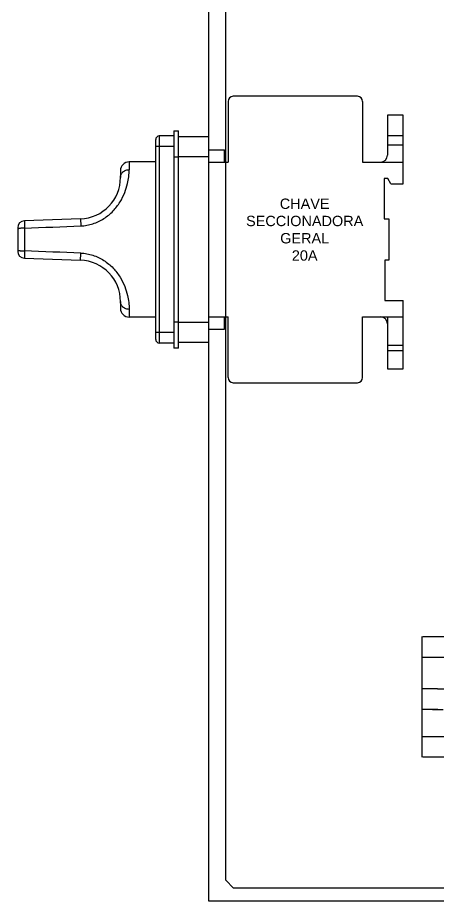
# Model space of a CAD drawing. Header units: millimetres. Extents: x -72 to 2978, y -1067 to 2817.
# Drawn here: x 907.5 to 1029.5, y 2411.4 to 2667.6 of the extents above; entities that cross this region are included whole.
import ezdxf

# ---------------------------------------------------------------- set-up
doc = ezdxf.new("R2010")
doc.units = ezdxf.units.MM
doc.styles.get("Standard").update_dxf_attribs({"font": 'arial.ttf'})

msp = doc.modelspace()

# ---------------------------------------------------------------- linework, layer by layer
for p, q in [((962.91, 2411.43), (962.91, 2711.43)), ((1271.89, 2411.43), (962.91, 2411.43))]:
    msp.add_line(p, q)
at = {"color": 30, "true_color": 0xf8991e}
for p, q in [((967.84, 2417.56), (967.84, 2703.15)), ((967.85, 2417.56), (970.05, 2415.24)), ((977.16, 2415.24), (970.05, 2415.24)), ((1264.62, 2415.24), (977.19, 2415.24))]:
    msp.add_line(p, q, dxfattribs=at)
at = {"color": 7}
for p, q in [((968.51, 2643.26), (968.51, 2625.71)), ((1006.01, 2644.76), (970.01, 2644.76)), ((1007.51, 2643.26), (1007.51, 2625.71)), ((1014.71, 2639.26), (1014.71, 2627.71)), ((1019.21, 2639.26), (1014.71, 2639.26)), ((1019.21, 2619.41), (1019.21, 2639.26)), ((948.51, 2633.26), (948.51, 2573.26)), ((952.81, 2633.26), (948.51, 2633.26)), ((952.81, 2634.76), (952.81, 2571.76)), ((952.81, 2634.76), (954.11, 2634.76)), ((954.11, 2571.76), (954.11, 2634.76)), ((954.11, 2633.16), (962.91, 2633.16)), ((962.91, 2573.36), (962.91, 2633.16)), ((1019.21, 2633.26), (1014.71, 2633.26)), ((947.51, 2574.26), (947.51, 2632.26)), ((1014.71, 2630.71), (1019.21, 2630.71)), ((952.81, 2630.26), (947.51, 2630.26)), ((962.91, 2629.21), (967.51, 2629.21)), ((967.51, 2625.71), (967.51, 2629.21)), ((947.51, 2625.76), (939.81, 2625.76)), ((939.81, 2625.76), (939.81, 2623.5)), ((954.11, 2627.16), (952.81, 2627.16)), ((962.91, 2627.26), (954.11, 2627.26)), ((962.91, 2625.71), (968.51, 2625.71)), ((1007.51, 2625.71), (1019.21, 2625.71)), ((937.31, 2623.26), (937.31, 2621.25)), ((1013.71, 2620.91), (1013.71, 2609.26)), ((1014.81, 2620.91), (1013.71, 2620.91)), ((1015.67, 2619.41), (1014.81, 2620.91)), ((1015.67, 2619.41), (1019.21, 2619.41)), ((925.72, 2609.26), (909.44, 2608.69)), ((1013.71, 2609.26), (1015.11, 2609.26)), ((1015.11, 2609.26), (1015.11, 2597.26)), ((907.51, 2606.69), (907.51, 2599.82)), ((909.51, 2606.55), (909.51, 2599.96)), ((909.44, 2597.83), (925.72, 2597.26)), ((1013.96, 2597.26), (1013.96, 2585.61)), ((1015.11, 2597.26), (1013.96, 2597.26)), ((937.31, 2585.26), (937.31, 2583.26)), ((1013.96, 2585.61), (1019.21, 2585.61)), ((1019.21, 2565.81), (1019.21, 2585.61)), ((939.81, 2583.01), (939.81, 2580.76)), ((947.51, 2580.76), (939.81, 2580.76)), ((952.81, 2579.36), (954.11, 2579.36)), ((954.11, 2579.26), (962.91, 2579.26)), ((962.91, 2580.81), (968.51, 2580.81)), ((967.51, 2577.31), (967.51, 2580.81)), ((968.51, 2563.26), (968.51, 2580.81)), ((1007.51, 2563.26), (1007.51, 2580.81)), ((1007.51, 2580.81), (1019.21, 2580.81)), ((1014.71, 2580.81), (1014.71, 2565.81)), ((962.91, 2577.31), (967.51, 2577.31)), ((952.81, 2576.26), (947.51, 2576.26)), ((952.81, 2573.26), (948.51, 2573.26)), ((954.11, 2571.76), (952.81, 2571.76)), ((962.91, 2573.36), (954.11, 2573.36)), ((1014.71, 2572.61), (1019.21, 2572.61)), ((1014.71, 2571.11), (1019.21, 2571.11)), ((1014.71, 2565.81), (1019.21, 2565.81)), ((970.01, 2561.76), (1006.01, 2561.76))]:
    msp.add_line(p, q, dxfattribs=at)
at = {"color": 6}
msp.add_line((1024.69, 2488.17), (1024.69, 2453.17), dxfattribs=at)
at = {"color": 6, "linetype": 'ByBlock'}
for p, q in [((1024.92, 2488.17), (1262.87, 2488.17)), ((1024.92, 2482.17), (1262.91, 2482.17)), ((1029.18, 2473.05), (1024.92, 2473.05)), ((1029.18, 2473.05), (1031.06, 2473.05)), ((1029.32, 2467.01), (1024.92, 2467.01)), ((1027.79, 2467.01), (1030.85, 2467.01)), ((1024.92, 2459.17), (1262.91, 2459.17)), ((1262.91, 2453.17), (1024.92, 2453.17))]:
    msp.add_line(p, q, dxfattribs=at)
at = {"color": 7}
for centre, radius, start, end in [((970.01, 2643.26), 1.5, 90, 180), ((1006.01, 2643.26), 1.5, 0, 90), ((948.51, 2632.26), 1, 90, 180), ((939.81, 2623.26), 2.5, 90, 180), ((1012.71, 2627.71), 2, 270, 0), ((925.31, 2621.25), 12, 272, 0), ((909.51, 2606.69), 2, 92, 180.0003), ((909.51, 2599.82), 2, 180, 268), ((925.31, 2585.26), 12, 0, 88), ((939.81, 2583.26), 2.5, 180, 270), ((1012.71, 2578.81), 2, 0, 90), ((948.51, 2574.26), 1, 180, 270), ((970.01, 2563.26), 1.5, 180, 270), ((1006.01, 2563.26), 1.5, 270, 0)]:
    msp.add_arc(centre, radius, start, end, dxfattribs=at)
for points, knots in [([(925.81, 2607.2), (926.4, 2607.22), (927.58, 2607.35), (929.31, 2607.78), (930.95, 2608.43), (932.49, 2609.29), (933.91, 2610.32), (935.57, 2611.86), (937.23, 2614.02), (938.59, 2616.74), (939.55, 2619.88), (939.81, 2622.14), (939.81, 2623.5)], [0, 0, 0, 0, 0.0749, 0.14973, 0.224397, 0.298731, 0.372461, 0.445192, 0.58532, 0.714569, 0.828568, 1, 1, 1, 1]), ([(937.31, 2621.25), (937.31, 2621.39), (937.34, 2621.67), (937.47, 2622.09), (937.7, 2622.49), (938.03, 2622.85), (938.43, 2623.14), (939.01, 2623.42), (939.49, 2623.5), (939.81, 2623.5)], [0, 0, 0, 0, 0.110612, 0.228547, 0.353494, 0.483531, 0.616444, 0.749196, 1, 1, 1, 1]), ([(909.44, 2608.69), (909.44, 2608.69), (909.44, 2608.69), (909.44, 2608.68), (909.44, 2608.68), (909.44, 2608.67), (909.44, 2608.66), (909.44, 2608.65), (909.44, 2608.62), (909.44, 2608.6), (909.44, 2608.57), (909.44, 2608.51), (909.45, 2608.44), (909.45, 2608.33), (909.46, 2608.21), (909.46, 2608.08), (909.46, 2607.92), (909.47, 2607.69), (909.48, 2607.38), (909.49, 2606.98), (909.5, 2606.7), (909.51, 2606.55)], [0, 0, 0, 0, 0.000301, 0.001171, 0.002619, 0.004644, 0.010421, 0.01849, 0.028835, 0.041443, 0.056297, 0.073367, 0.113986, 0.162959, 0.21994, 0.284465, 0.355986, 0.43395, 0.606759, 0.797629, 1, 1, 1, 1]), ([(925.72, 2609.26), (925.73, 2609.26), (925.73, 2609.25), (925.73, 2609.25), (925.73, 2609.24), (925.73, 2609.22), (925.73, 2609.2), (925.73, 2609.18), (925.73, 2609.15), (925.74, 2609.11), (925.74, 2609.04), (925.74, 2608.94), (925.75, 2608.82), (925.75, 2608.69), (925.76, 2608.53), (925.77, 2608.31), (925.78, 2607.99), (925.8, 2607.6), (925.81, 2607.33), (925.81, 2607.2)], [0, 0, 0, 0, 0.000988, 0.003877, 0.008753, 0.015684, 0.024735, 0.035973, 0.04946, 0.065261, 0.10393, 0.151824, 0.208655, 0.274132, 0.347824, 0.428724, 0.607557, 0.801295, 1, 1, 1, 1]), ([(909.51, 2606.55), (909.38, 2606.55), (909.12, 2606.55), (908.75, 2606.54), (908.41, 2606.51), (908.15, 2606.48), (907.96, 2606.45), (907.85, 2606.43), (907.75, 2606.4), (907.66, 2606.38), (907.6, 2606.35), (907.54, 2606.32), (907.51, 2606.28), (907.51, 2606.26)], [0, 0, 0, 0, 0.189464, 0.372135, 0.540591, 0.688875, 0.753785, 0.81171, 0.862188, 0.904906, 0.939653, 0.96651, 1, 1, 1, 1]), ([(907.51, 2600.25), (907.51, 2600.23), (907.54, 2600.19), (907.6, 2600.16), (907.66, 2600.14), (907.75, 2600.11), (907.85, 2600.09), (907.96, 2600.06), (908.15, 2600.03), (908.41, 2600), (908.75, 2599.98), (909.12, 2599.96), (909.38, 2599.96), (909.51, 2599.96)], [0, 0, 0, 0, 0.033478, 0.06032, 0.095041, 0.137721, 0.188164, 0.246072, 0.310955, 0.459222, 0.627742, 0.810508, 1, 1, 1, 1]), ([(909.51, 2599.96), (909.5, 2599.81), (909.49, 2599.53), (909.48, 2599.13), (909.47, 2598.82), (909.46, 2598.59), (909.46, 2598.44), (909.46, 2598.3), (909.45, 2598.18), (909.45, 2598.07), (909.44, 2598), (909.44, 2597.95), (909.44, 2597.92), (909.44, 2597.89), (909.44, 2597.87), (909.44, 2597.85), (909.44, 2597.84), (909.44, 2597.83), (909.44, 2597.83), (909.44, 2597.83), (909.44, 2597.83), (909.44, 2597.83)], [0, 0, 0, 0, 0.202366, 0.393232, 0.566038, 0.644, 0.71552, 0.780045, 0.837026, 0.886, 0.92662, 0.943691, 0.958547, 0.971156, 0.981503, 0.989573, 0.995352, 0.997378, 0.998827, 0.999698, 1, 1, 1, 1]), ([(925.72, 2597.26), (925.73, 2597.26), (925.73, 2597.26), (925.73, 2597.26), (925.73, 2597.28), (925.73, 2597.29), (925.73, 2597.31), (925.73, 2597.33), (925.73, 2597.36), (925.74, 2597.41), (925.74, 2597.48), (925.74, 2597.57), (925.75, 2597.69), (925.75, 2597.83), (925.76, 2597.98), (925.77, 2598.21), (925.78, 2598.52), (925.8, 2598.91), (925.81, 2599.18), (925.81, 2599.32)], [0, 0, 0, 0, 0.000988, 0.003877, 0.008753, 0.015684, 0.024735, 0.035973, 0.04946, 0.065261, 0.10393, 0.151824, 0.208655, 0.274132, 0.347824, 0.428724, 0.607557, 0.801295, 1, 1, 1, 1]), ([(925.81, 2599.32), (926.4, 2599.29), (927.58, 2599.17), (929.31, 2598.74), (930.95, 2598.08), (932.49, 2597.22), (933.91, 2596.19), (935.57, 2594.65), (937.23, 2592.49), (938.59, 2589.77), (939.55, 2586.63), (939.81, 2584.37), (939.81, 2583.01)], [0, 0, 0, 0, 0.0749, 0.14973, 0.224397, 0.29873, 0.372461, 0.445191, 0.58532, 0.714569, 0.828568, 1, 1, 1, 1]), ([(939.81, 2583.01), (939.49, 2583.01), (939.01, 2583.1), (938.43, 2583.37), (938.03, 2583.66), (937.7, 2584.02), (937.47, 2584.42), (937.34, 2584.84), (937.31, 2585.13), (937.31, 2585.26)], [0, 0, 0, 0, 0.250804, 0.383556, 0.516469, 0.646506, 0.771453, 0.889388, 1, 1, 1, 1])]:
    msp.add_open_spline(points, degree=3, knots=knots, dxfattribs=at)
for points in [[(909.51, 2606.55), (914.94, 2606.77), (920.38, 2606.98), (925.81, 2607.2)], [(925.81, 2599.32), (920.38, 2599.53), (914.94, 2599.74), (909.51, 2599.96)]]:
    msp.add_open_spline(points, degree=3, dxfattribs=at)

# ---------------------------------------------------------------- texts
at = {"color": 6, "insert": (976.03, 2615.13), "char_height": 3, "attachment_point": 1}
msp.add_mtext_dynamic_manual_height_columns('\\pxqc;{\\C256;CHAVE SECCIONADORA GERAL\\P20A}', width=29.3612, gutter_width=12.5, heights=[0], dxfattribs=at)

doc.saveas('drawing.dxf')
